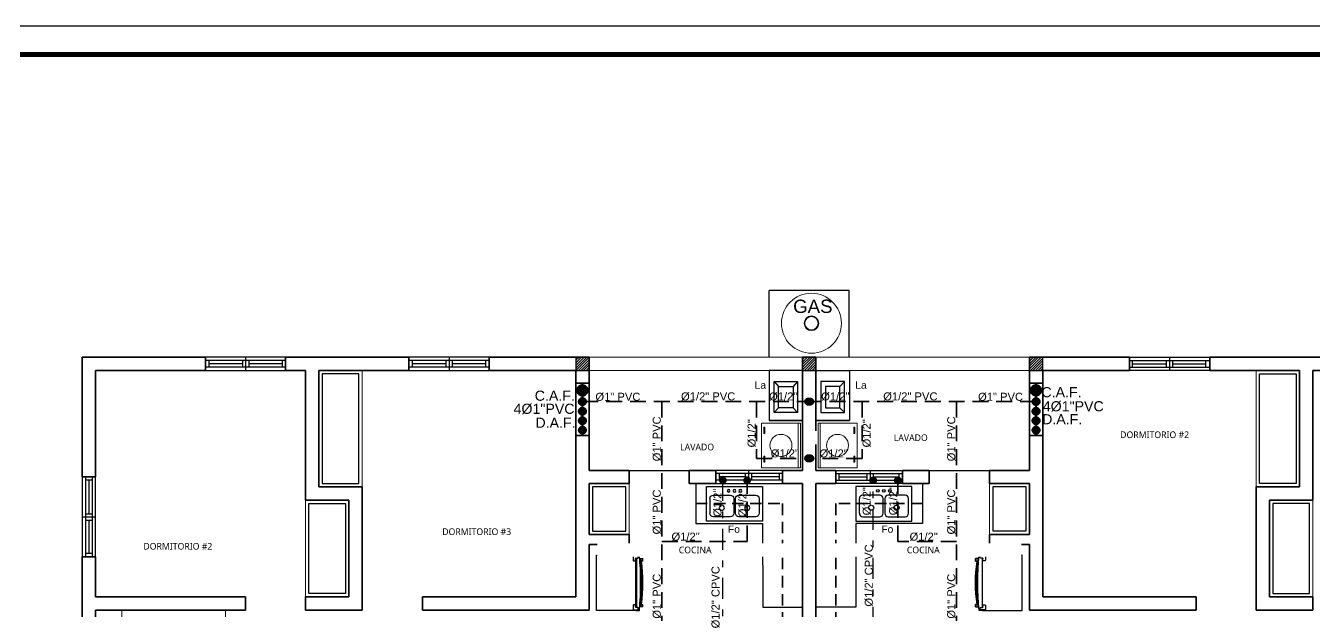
# Model space of a CAD drawing. Header units: feet. Extents: x 1019 to 2236, y -546 to 122.
# Drawn here: x 1085.2 to 1104.52, y -163.2 to -154.41 of the extents above; entities that cross this region are included whole.
import ezdxf

# ---------------------------------------------------------------- set-up
doc = ezdxf.new("R2010")
doc.units = ezdxf.units.FT
doc.header["$LTSCALE"] = 0.05
doc.header["$MEASUREMENT"] = 0
doc.linetypes.add('DASHDOT', pattern=[25.4, 12.7, -6.35, 0, -6.35])
doc.linetypes.add('HIDDEN', pattern=[9.525, 6.35, -3.175])
for name, color, linetype, lineweight in [('A-WALL', 7, 'Continuous', 25), ('AGUA POTABLE', 5, 'HIDDEN', 35), ('closet', 8, 'Continuous', 5), ('COCINA', 8, 'Continuous', 25), ('FURN', 8, 'Continuous', 9), ('I-FURN', 8, 'Continuous', 0), ('MB', 8, 'Continuous', 20)]:
    doc.layers.add(name, color=color, linetype=linetype, lineweight=lineweight)
for name, color, linetype in [('AGUA_CALIENTE', 1, 'DASHDOT'), ('columna', 9, 'Continuous'), ('DIM', 10, 'Continuous'), ('MARCO', 1, 'Continuous'), ('MB3', 8, 'Continuous'), ('MUROS', 7, 'Continuous'), ('muross', 7, 'Continuous'), ('PERT-VENT', 8, 'Continuous'), ('PISO', 8, 'Continuous'), ('PISOS', 7, 'Continuous'), ('TEXXT', 2, 'Continuous'), ('TXT', 2, 'Continuous')]:
    doc.layers.add(name, color=color, linetype=linetype)
doc.styles.add('ads', font='trebuc.ttf', dxfattribs={"height": 0.14})
doc.styles.add('DAMIAN', font='arial.ttf', dxfattribs={"height": 0.12})
doc.styles.get("Standard").update_dxf_attribs({"font": 'arial.ttf'})

# ---------------------------------------------------------------- blocks, each defined once
blk = doc.blocks.new('bath_sink_6127 - bath_sink_6127-542651-Nivel 1')
at = {"layer": 'I-FURN'}
for p, q in [((0.293, 0.244), (0.293, 0.4)), ((0.395, 0.244), (-0.005, 0.244)), ((-0.005, 0.244), (-0.005, -0.245)), ((0.025, -0.234), (0.025, 0.233)), ((0.025, 0.233), (0.369, 0.233)), ((0.369, 0.233), (0.369, -0.234)), ((0.395, -0.245), (0.395, 0.244)), ((-0.005, -0.245), (0.395, -0.245)), ((0.369, -0.234), (0.025, -0.234)), ((0.293, -0.448), (0.293, -0.245)), ((-0.1, -0.448), (0.293, -0.448))]:
    blk.add_line(p, q, dxfattribs=at)
blk = doc.blocks.new('A$C2C3967B4')
at = {"layer": 'COCINA'}
for p, q in [((0.838, 0.52), (0, 0.52)), ((0, 0.52), (0, 0)), ((0.356, 0.393), (0.102, 0.393)), ((0.737, 0.393), (0.483, 0.393)), ((0.838, 0), (0.838, 0.52)), ((0.051, 0.342), (0.051, 0.119)), ((0.406, 0.119), (0.406, 0.342)), ((0.432, 0.342), (0.432, 0.119)), ((0.787, 0.119), (0.787, 0.342)), ((0.102, 0.068), (0.356, 0.068)), ((0.483, 0.068), (0.737, 0.068)), ((0, 0), (0.838, 0))]:
    blk.add_line(p, q, dxfattribs=at)
for centre, radius in [((0.33, 0.456), 0.0201), ((0.419, 0.456), 0.0201), ((0.508, 0.456), 0.0201), ((0.229, 0.202), 0.0381), ((0.61, 0.202), 0.0381)]:
    blk.add_circle(centre, radius, dxfattribs=at)
for centre, start, end in [((0.102, 0.342), 90, 180), ((0.356, 0.342), 0, 90), ((0.483, 0.342), 90, 180), ((0.737, 0.342), 0, 90), ((0.102, 0.119), 180, 270), ((0.356, 0.119), 270, 0), ((0.483, 0.119), 180, 270), ((0.737, 0.119), 270, 0)]:
    blk.add_arc(centre, 0.0508, start, end, dxfattribs=at)
blk = doc.blocks.new('A$C007B5363')
at = {"layer": 'COCINA'}
for p, q in [((0, 0.829), (0.594, 0.829)), ((0, 0), (0, 0.829)), ((0.551, 0.816), (0.551, 0.752)), ((0.621, 0.822), (0.557, 0.822)), ((0.589, 0.752), (0.589, 0.778)), ((0.594, 0.829), (0.601, 0.829)), ((0.594, 0.822), (0.594, 0.829)), ((0.594, 0.045), (0.594, 0.784)), ((0.595, 0.784), (0.621, 0.784)), ((0.601, 0.829), (0.601, 0.822)), ((0.645, 0.829), (0.601, 0.829)), ((0.601, 0.784), (0.601, 0.044)), ((0.627, 0.791), (0.627, 0.816)), ((0.649, 0.778), (0.671, 0.778)), ((0.671, 0.778), (0.698, 0.778)), ((0.671, 0.74), (0.671, 0.778)), ((0.671, 0.74), (0.671, 0.778)), ((0.699, 0.74), (0.699, 0.778)), ((0.557, 0.746), (0.582, 0.746)), ((0.671, 0.74), (0.651, 0.74)), ((0.654, 0.702), (0.671, 0.702)), ((0.698, 0.74), (0.671, 0.74)), ((0.671, 0.74), (0.671, 0.702)), ((0.671, 0.702), (0.671, 0.74)), ((0.594, 0), (0, 0)), ((0.551, 0.076), (0.551, 0.013)), ((0.582, 0.083), (0.557, 0.083)), ((0.557, 0.006), (0.621, 0.006)), ((0.589, 0.051), (0.589, 0.076)), ((0.594, 0), (0.594, 0.006)), ((0.594, 0), (0.601, 0)), ((0.621, 0.044), (0.595, 0.044)), ((0.601, 0.006), (0.601, 0)), ((0.601, 0), (0.645, 0)), ((0.627, 0.013), (0.627, 0.038)), ((0.671, 0.051), (0.649, 0.051)), ((0.651, 0.089), (0.671, 0.089)), ((0.671, 0.127), (0.654, 0.127)), ((0.671, 0.127), (0.671, 0.089)), ((0.671, 0.089), (0.671, 0.127)), ((0.671, 0.089), (0.698, 0.089)), ((0.671, 0.051), (0.671, 0.089)), ((0.671, 0.051), (0.671, 0.089)), ((0.698, 0.051), (0.671, 0.051)), ((0.699, 0.051), (0.699, 0.089))]:
    blk.add_line(p, q, dxfattribs=at)
for centre, radius, start, end in [((0.557, 0.816), 0.00635, 90, 180), ((0.595, 0.778), 0.00635, 90, 180), ((0.621, 0.816), 0.00635, 360, 90), ((0.621, 0.791), 0.00635, 270, 360), ((-3.851, 0.414), 4.515, 354.7351, 5.2649), ((0.557, 0.752), 0.00635, 180, 270), ((0.582, 0.752), 0.00635, 270, 360), ((-3.079, 0.414), 3.761, 355.6182, 4.3818), ((-1.675, 0.414), 2.373, 352.1151, 7.8849), ((0.557, 0.076), 0.00635, 90, 180), ((0.557, 0.013), 0.00635, 180, 270), ((0.582, 0.076), 0.00635, 360, 90), ((0.595, 0.051), 0.00635, 180, 270), ((0.621, 0.038), 0.00635, 360, 90), ((0.621, 0.013), 0.00635, 270, 360)]:
    blk.add_arc(centre, radius, start, end, dxfattribs=at)
blk = doc.blocks.new('A$C01EB0BB3')
at = {"layer": 'FURN'}
for p, q in [((0, 0, 224.56), (0, 0.61, 224.56)), ((0, 0.61, 224.56), (0.533, 0.61, 224.56)), ((0.503, 0.61, 224.56), (0.503, 0, 224.56)), ((0.533, 0.61, 224.56), (0.533, 0, 224.56)), ((0.533, 0, 224.56), (0, 0, 224.56))]:
    blk.add_line(p, q, dxfattribs=at)
at = {"layer": 'FURN', "ltscale": 0.02, "elevation": 224.56}
for points in [[(0.047, 0.536), (0.047, 0.45), (0.032, 0.45), (0.032, 0.536)], [(0.047, 0.143), (0.047, 0.057), (0.032, 0.057), (0.032, 0.143)]]:
    blk.add_lwpolyline(points, close=True, dxfattribs=at)
at = {"layer": 'FURN', "ltscale": 0.02}
blk.add_circle((0.267, 0.305, 224.56), 0.15, dxfattribs=at)
blk = doc.blocks.new('A$C1C7A76FF')
at = {"layer": 'FURN'}
for radius in [0.45, 0.11, 0.1]:
    blk.add_circle((0.45, 0.45), radius, dxfattribs=at)
blk = doc.blocks.new('A$C18ED6237')
at = {"layer": 'PERT-VENT', "extrusion": (-2.36783e-12, 8.94772e-16, -1)}
for p, q in [((1.2, 0.2), (0, 0.2)), ((0.6, 0.2), (0.6, 0)), ((1.2, 0.15), (0, 0.15)), ((1.2, 0.05), (0, 0.05)), ((0.054, 0.05), (0.054, 0.15)), ((0.553, 0.1), (0.054, 0.1)), ((0.553, 0.15), (0.553, 0.05)), ((0.647, 0.15), (0.647, 0.05)), ((1.153, 0.1), (0.647, 0.1)), ((0, 0), (1.2, 0))]:
    blk.add_line(p, q, dxfattribs=at)
at = {"layer": 'PERT-VENT'}
blk.add_line((1.153, 0.05), (1.153, 0.15), dxfattribs=at)
blk = doc.blocks.new('A$C1286145A')
at = {"layer": 'PERT-VENT', "extrusion": (-2.36783e-12, 8.94772e-16, -1)}
for p, q in [((1, 0.2), (0, 0.2)), ((0.489, 0.2), (0.489, 0)), ((1, 0.15), (0, 0.15)), ((1, 0.05), (0, 0.05)), ((0.054, 0.05), (0.054, 0.15)), ((0.442, 0.1), (0.054, 0.1)), ((0.442, 0.15), (0.442, 0.05)), ((0.536, 0.15), (0.536, 0.05)), ((0.953, 0.1), (0.536, 0.1)), ((0.953, 0.05), (0.953, 0.15)), ((0, 0), (1, 0))]:
    blk.add_line(p, q, dxfattribs=at)
blk = doc.blocks.new('A$C012446DC')
at = {"layer": 'PISO'}
h = blk.add_hatch(dxfattribs=at)
h.set_pattern_fill('ANSI31', color=256, scale=0.008571, angle=180)
h.set_pattern_definition([(225, (206536.064322, 1154820.960068), (0.0192434059784, -0.0192434059784), [])])
h.paths.add_polyline_path([(0, 0), (0.2, 0), (0.2, 0.2), (0, 0.2)])
at = {"layer": 'columna'}
blk.add_lwpolyline([(0.2, 0.2), (0, 0.2), (0, 0), (0.2, 0)], close=True, dxfattribs=at)
blk = doc.blocks.new('A$C791B5281')
at = {"layer": 'MUROS', "lineweight": 35}
blk.add_line((4.9, 10.3, 1.239), (5.1, 10.3, 1.239), dxfattribs=at)
for p in [(1.5, 10.1, 1.239), (4.9, 10.1, 1.239), (8.3, 10.1, 1.239), (0, 0, 1.239), (3.5, 0, 1.239), (6.3, 0, 1.239), (9.8, 0, 1.239)]:
    blk.add_blockref('A$C012446DC', p)

msp = doc.modelspace()

# ---------------------------------------------------------------- hatches: boundary and pattern name
at = {"layer": 'AGUA POTABLE', "ltscale": 3}
h = msp.add_hatch(color=256, dxfattribs=at)
h.dxf.hatch_style = 1
edge = h.paths.add_edge_path()
edge.add_arc((1093.546, -159.882), 0.0821, 0, 360)
h = msp.add_hatch(color=256, dxfattribs=at)
h.dxf.hatch_style = 1
edge = h.paths.add_edge_path()
edge.add_arc((1100.346, -159.882), 0.0821, 180, 540, ccw=False)
h = msp.add_hatch(color=256, dxfattribs=at)
h.dxf.hatch_style = 1
edge = h.paths.add_edge_path()
edge.add_arc((1093.546, -160.051), 0.0571, 0, 360)
h = msp.add_hatch(color=256, dxfattribs=at)
h.dxf.hatch_style = 1
edge = h.paths.add_edge_path()
edge.add_arc((1096.929, -160.051), 0.0477, 0, 360)
h = msp.add_hatch(color=256, dxfattribs=at)
h.dxf.hatch_style = 1
edge = h.paths.add_edge_path()
edge.add_arc((1096.963, -160.051), 0.0477, 180, 540, ccw=False)
h = msp.add_hatch(color=256, dxfattribs=at)
h.dxf.hatch_style = 1
edge = h.paths.add_edge_path()
edge.add_arc((1100.346, -160.051), 0.0571, 180, 540, ccw=False)
h = msp.add_hatch(color=256, dxfattribs=at)
h.dxf.hatch_style = 1
edge = h.paths.add_edge_path()
edge.add_arc((1093.546, -160.196), 0.0571, 0, 360)
h = msp.add_hatch(color=256, dxfattribs=at)
h.dxf.hatch_style = 1
edge = h.paths.add_edge_path()
edge.add_arc((1093.546, -160.337), 0.0571, 0, 360)
h = msp.add_hatch(color=256, dxfattribs=at)
h.dxf.hatch_style = 1
edge = h.paths.add_edge_path()
edge.add_arc((1100.346, -160.196), 0.0571, 180, 540, ccw=False)
h = msp.add_hatch(color=256, dxfattribs=at)
h.dxf.hatch_style = 1
edge = h.paths.add_edge_path()
edge.add_arc((1100.346, -160.337), 0.0571, 180, 540, ccw=False)
h = msp.add_hatch(color=256, dxfattribs=at)
h.dxf.hatch_style = 1
edge = h.paths.add_edge_path()
edge.add_arc((1093.546, -160.479), 0.0571, 0, 360)
h = msp.add_hatch(color=256, dxfattribs=at)
h.dxf.hatch_style = 1
edge = h.paths.add_edge_path()
edge.add_arc((1100.346, -160.479), 0.0571, 180, 540, ccw=False)
h = msp.add_hatch(color=256, dxfattribs=at)
h.dxf.hatch_style = 1
edge = h.paths.add_edge_path()
edge.add_arc((1096.929, -160.902), 0.0477, 0, 360)
h = msp.add_hatch(color=256, dxfattribs=at)
h.dxf.hatch_style = 1
edge = h.paths.add_edge_path()
edge.add_arc((1096.963, -160.902), 0.0477, 180, 540, ccw=False)
h = msp.add_hatch(color=256, dxfattribs=at)
h.dxf.hatch_style = 1
edge = h.paths.add_edge_path()
edge.add_arc((1096.016, -161.232), 0.0477, 0, 360)
h = msp.add_hatch(color=256, dxfattribs=at)
h.dxf.hatch_style = 1
edge = h.paths.add_edge_path()
edge.add_arc((1098.275, -161.232), 0.0477, 180, 540, ccw=False)
at = {"layer": 'AGUA_CALIENTE', "ltscale": 0.5}
h = msp.add_hatch(color=256, dxfattribs=at)
h.dxf.hatch_style = 1
edge = h.paths.add_edge_path()
edge.add_arc((1095.651, -161.232), 0.0477, 0, 360)
h = msp.add_hatch(color=256, dxfattribs=at)
h.dxf.hatch_style = 1
edge = h.paths.add_edge_path()
edge.add_arc((1097.903, -161.232), 0.0477, 180, 540, ccw=False)

# ---------------------------------------------------------------- linework, layer by layer
at = {"layer": 'A-WALL', "lineweight": 35, "extrusion": (-2.36783e-12, 8.94772e-16, -1)}
for p, q in [((1087.896, -159.382), (1086.046, -159.382)), ((1086.046, -159.382), (1086.046, -161.182)), ((1087.896, -159.582), (1087.896, -159.382)), ((1090.943, -159.382), (1089.096, -159.382)), ((1089.096, -159.382), (1089.096, -159.582)), ((1090.943, -159.582), (1090.943, -159.382)), ((1093.646, -159.382), (1092.146, -159.382)), ((1092.146, -159.382), (1092.146, -159.582)), ((1093.646, -161.082), (1093.646, -159.382)), ((1096.846, -159.382), (1096.846, -161.082)), ((1096.846, -161.082), (1096.846, -159.382)), ((1097.046, -161.082), (1097.046, -159.382)), ((1086.246, -159.582), (1087.896, -159.582)), ((1086.246, -161.182), (1086.246, -159.582)), ((1089.096, -159.582), (1089.396, -159.582)), ((1089.396, -159.582), (1089.396, -161.532)), ((1089.596, -159.582), (1090.943, -159.582)), ((1089.596, -161.332), (1089.596, -159.582)), ((1092.146, -159.582), (1093.446, -159.582)), ((1093.446, -159.582), (1093.446, -162.982)), ((1094.246, -161.082), (1093.646, -161.082)), ((1094.246, -161.282), (1094.246, -161.082)), ((1095.146, -161.282), (1095.146, -161.082)), ((1095.546, -161.082), (1095.146, -161.082)), ((1095.146, -161.082), (1095.146, -161.282)), ((1095.546, -161.282), (1095.546, -161.082)), ((1095.546, -161.282), (1095.546, -161.082)), ((1096.846, -161.082), (1096.546, -161.082)), ((1096.546, -161.082), (1096.546, -161.282)), ((1096.546, -161.282), (1096.546, -161.082)), ((1096.546, -161.282), (1096.546, -161.082)), ((1086.246, -161.182), (1086.046, -161.182)), ((1093.646, -162.043), (1093.646, -161.282)), ((1093.646, -161.282), (1094.246, -161.282)), ((1095.146, -161.282), (1095.546, -161.282)), ((1096.546, -161.282), (1096.846, -161.282)), ((1096.846, -164.682), (1096.846, -161.282)), ((1097.046, -164.682), (1097.046, -161.282)), ((1090.246, -161.332), (1089.596, -161.332)), ((1090.246, -163.182), (1090.246, -161.332)), ((1090.046, -161.532), (1089.396, -161.532)), ((1090.046, -162.982), (1090.046, -161.532)), ((1093.646, -162.043), (1094.246, -162.043)), ((1093.646, -163.182), (1093.646, -162.193)), ((1093.646, -162.193), (1094.246, -162.193)), ((1086.246, -162.382), (1086.046, -162.382)), ((1086.046, -162.382), (1086.046, -163.982)), ((1086.246, -162.982), (1086.246, -162.382)), ((1088.496, -162.982), (1086.246, -162.982)), ((1088.496, -163.182), (1088.496, -162.982)), ((1089.396, -162.982), (1090.046, -162.982)), ((1089.396, -162.982), (1089.396, -163.182)), ((1093.446, -162.982), (1091.146, -162.982)), ((1091.146, -162.982), (1091.146, -163.182)), ((1086.246, -163.182), (1088.496, -163.182)), ((1086.246, -163.982), (1086.246, -163.182)), ((1089.396, -163.182), (1090.246, -163.182)), ((1091.146, -163.182), (1093.646, -163.182))]:
    msp.add_line(p, q, dxfattribs=at)
at = {"layer": 'A-WALL', "lineweight": 35}
for p, q in [((1096.846, -159.382), (1097.046, -159.382)), ((1099.646, -162.043), (1099.646, -162.193))]:
    msp.add_line(p, q, dxfattribs=at)
at = {"layer": 'A-WALL', "lineweight": 35, "extrusion": (-2.36659e-12, 8.94772e-16, -1)}
for p, q in [((1100.246, -159.382), (1101.746, -159.382)), ((1100.246, -161.082), (1100.246, -159.382)), ((1101.746, -159.382), (1101.746, -159.582)), ((1102.949, -159.382), (1104.796, -159.382)), ((1102.949, -159.582), (1102.949, -159.382)), ((1101.746, -159.582), (1100.446, -159.582)), ((1100.446, -159.582), (1100.446, -162.982)), ((1104.296, -159.582), (1102.949, -159.582)), ((1104.296, -161.332), (1104.296, -159.582)), ((1104.796, -159.582), (1104.496, -159.582)), ((1104.496, -159.582), (1104.496, -161.532)), ((1097.046, -161.082), (1097.346, -161.082)), ((1097.346, -161.082), (1097.346, -161.282)), ((1097.346, -161.282), (1097.346, -161.082)), ((1097.346, -161.282), (1097.346, -161.082)), ((1098.346, -161.082), (1098.746, -161.082)), ((1098.346, -161.282), (1098.346, -161.082)), ((1098.346, -161.282), (1098.346, -161.082)), ((1098.746, -161.282), (1098.746, -161.082)), ((1098.746, -161.082), (1098.746, -161.282)), ((1099.646, -161.282), (1099.646, -161.082)), ((1099.646, -161.082), (1100.246, -161.082)), ((1097.346, -161.282), (1097.046, -161.282)), ((1098.746, -161.282), (1098.346, -161.282)), ((1100.246, -161.282), (1099.646, -161.282)), ((1100.246, -162.043), (1100.246, -161.282)), ((1103.646, -163.182), (1103.646, -161.332)), ((1103.646, -161.332), (1104.296, -161.332)), ((1103.846, -162.982), (1103.846, -161.532)), ((1103.846, -161.532), (1104.496, -161.532)), ((1100.246, -162.043), (1099.646, -162.043)), ((1100.246, -162.193), (1099.646, -162.193)), ((1100.246, -163.182), (1100.246, -162.193)), ((1100.446, -162.982), (1102.746, -162.982)), ((1102.746, -162.982), (1102.746, -163.182)), ((1104.496, -162.982), (1103.846, -162.982)), ((1104.496, -162.982), (1104.496, -163.182)), ((1102.746, -163.182), (1100.246, -163.182)), ((1104.496, -163.182), (1103.646, -163.182))]:
    msp.add_line(p, q, dxfattribs=at)
at = {"layer": 'AGUA POTABLE', "ltscale": 3}
for p, q in [((1093.546, -159.776), (1093.546, -160.558)), ((1100.346, -159.776), (1100.346, -160.558))]:
    msp.add_line(p, q, dxfattribs=at)
at = {"layer": 'AGUA POTABLE', "ltscale": 0.75}
for p, q in [((1093.546, -160.051), (1096.929, -160.051)), ((1100.346, -160.051), (1096.963, -160.051)), ((1097.738, -160.902), (1096.939, -160.902))]:
    msp.add_line(p, q, dxfattribs=at)
at = {"layer": 'AGUA POTABLE', "ltscale": 3}
for points in [[(1093.446, -159.776), (1093.646, -159.776), (1093.646, -160.558), (1093.446, -160.558)], [(1100.446, -159.776), (1100.246, -159.776), (1100.246, -160.558), (1100.446, -160.558)]]:
    msp.add_lwpolyline(points, close=True, dxfattribs=at)
for centre, radius in [((1093.546, -159.882), 0.0821), ((1100.346, -159.882), 0.0821), ((1093.546, -160.051), 0.0571), ((1096.929, -160.051), 0.0477), ((1096.963, -160.051), 0.0477), ((1100.346, -160.051), 0.0571), ((1093.546, -160.196), 0.0571), ((1093.546, -160.337), 0.0571), ((1100.346, -160.196), 0.0571), ((1100.346, -160.337), 0.0571), ((1093.546, -160.479), 0.0571), ((1100.346, -160.479), 0.0571), ((1096.929, -160.902), 0.0477), ((1096.963, -160.902), 0.0477), ((1096.016, -161.232), 0.0477), ((1098.275, -161.232), 0.0477)]:
    msp.add_circle(centre, radius, dxfattribs=at)
at = {"layer": 'AGUA_CALIENTE', "ltscale": 0.5}
for centre in [(1095.651, -161.232), (1097.903, -161.232)]:
    msp.add_circle(centre, 0.0477, dxfattribs=at)
at = {"layer": 'closet', "extrusion": (-2.36783e-12, 8.94772e-16, -1)}
for p, q in [((1090.246, -161.332), (1090.246, -159.582)), ((1089.396, -162.982), (1089.396, -161.532))]:
    msp.add_line(p, q, dxfattribs=at)
at = {"layer": 'closet'}
for p, q in [((1094.246, -162.043), (1094.246, -161.282)), ((1099.646, -162.043), (1099.646, -161.282)), ((1088.196, -163.982), (1088.196, -163.182))]:
    msp.add_line(p, q, dxfattribs=at)
at = {"layer": 'closet', "extrusion": (-2.36659e-12, 8.94772e-16, -1)}
msp.add_line((1104.496, -162.982), (1104.496, -161.532), dxfattribs=at)
at = {"layer": 'closet', "extrusion": (2.36783e-12, 8.94772e-16, -1)}
msp.add_line((1104.496, -162.982), (1104.496, -161.532), dxfattribs=at)
at = {"layer": 'COCINA', "extrusion": (-2.36783e-12, 8.94772e-16, -1)}
for p, q in [((1096.419, -159.75), (1096.486, -159.822)), ((1096.77, -159.75), (1096.703, -159.822)), ((1096.419, -160.215), (1096.486, -160.142)), ((1096.77, -160.215), (1096.703, -160.142)), ((1096.846, -160.332), (1096.344, -160.332)), ((1095.246, -161.282), (1095.246, -161.882)), ((1095.246, -161.882), (1096.246, -161.882)), ((1096.246, -161.882), (1096.248, -163.135)), ((1096.248, -163.135), (1096.846, -163.135))]:
    msp.add_line(p, q, dxfattribs=at)
at = {"layer": 'COCINA', "extrusion": (-2.36659e-12, 8.94772e-16, -1)}
for p, q in [((1097.473, -159.75), (1097.406, -159.822)), ((1097.473, -160.215), (1097.406, -160.142)), ((1097.046, -160.332), (1097.548, -160.332)), ((1098.646, -161.282), (1098.646, -161.882)), ((1097.646, -161.882), (1097.644, -163.135)), ((1098.646, -161.882), (1097.646, -161.882)), ((1097.644, -163.135), (1097.043, -163.135))]:
    msp.add_line(p, q, dxfattribs=at)
at = {"layer": 'COCINA', "extrusion": (-2.36783e-12, 8.94772e-16, -1), "elevation": 0}
for points in [[(-1096.344, -160.332), (-1096.846, -160.332), (-1096.846, -159.582), (-1096.344, -159.582)], [(-1096.419, -159.75), (-1096.77, -159.75), (-1096.77, -160.215), (-1096.419, -160.215)], [(-1096.486, -159.822), (-1096.703, -159.822), (-1096.703, -160.142), (-1096.486, -160.142)]]:
    msp.add_lwpolyline(points, close=True, dxfattribs=at)
at = {"layer": 'COCINA', "extrusion": (-2.36659e-12, 8.94772e-16, -1), "elevation": 0}
for points in [[(-1097.548, -160.332), (-1097.046, -160.332), (-1097.046, -159.582), (-1097.548, -159.582)], [(-1097.473, -159.75), (-1097.122, -159.75), (-1097.122, -160.215), (-1097.473, -160.215)], [(-1097.406, -159.822), (-1097.189, -159.822), (-1097.189, -160.142), (-1097.406, -160.142)]]:
    msp.add_lwpolyline(points, close=True, dxfattribs=at)
at = {"layer": 'MB', "extrusion": (-2.36783e-12, 8.94772e-16, -1)}
for p, q in [((1096.846, -159.382), (1093.646, -159.382)), ((1093.646, -159.582), (1096.846, -159.582))]:
    msp.add_line(p, q, dxfattribs=at)
at = {"layer": 'MB', "extrusion": (-2.36659e-12, 8.94772e-16, -1)}
for p, q in [((1097.046, -159.382), (1100.246, -159.382)), ((1100.246, -159.582), (1097.046, -159.582))]:
    msp.add_line(p, q, dxfattribs=at)
at = {"layer": 'MB3', "linetype": 'HIDDEN', "lineweight": 35, "ltscale": 0.54, "extrusion": (-2.36783e-12, 8.94772e-16, -1)}
for p, q in [((1095.246, -161.582), (1096.546, -161.582)), ((1096.546, -161.582), (1096.546, -164.682))]:
    msp.add_line(p, q, dxfattribs=at)
at = {"layer": 'MB3', "linetype": 'HIDDEN', "lineweight": 35, "ltscale": 0.54, "extrusion": (-2.36659e-12, 8.94772e-16, -1)}
for p, q in [((1098.646, -161.582), (1097.346, -161.582)), ((1097.346, -161.582), (1097.346, -164.682))]:
    msp.add_line(p, q, dxfattribs=at)
at = {"layer": 'muross', "extrusion": (-2.36783e-12, 8.94772e-16, -1)}
msp.add_line((1097.046, -159.579), (1097.046, -159.382), dxfattribs=at)
at = {"layer": 'PISO'}
for p, q in [((1094.246, -161.082), (1095.146, -161.082)), ((1098.746, -161.082), (1099.646, -161.082))]:
    msp.add_line(p, q, dxfattribs=at)
for points in [[(1089.646, -161.282), (1090.196, -161.282), (1090.196, -159.632), (1089.646, -159.632)], [(1104.246, -161.282), (1103.696, -161.282), (1103.696, -159.632), (1104.246, -159.632)], [(1093.696, -161.993), (1094.196, -161.993), (1094.196, -161.332), (1093.696, -161.332)], [(1099.696, -161.991), (1100.196, -161.991), (1100.196, -161.332), (1099.696, -161.332)], [(1089.446, -161.582), (1089.996, -161.582), (1089.996, -162.932), (1089.446, -162.932)], [(1104.446, -161.582), (1103.896, -161.582), (1103.896, -162.932), (1104.446, -162.932)]]:
    msp.add_lwpolyline(points, close=True, dxfattribs=at)
at = {"layer": 'PISOS'}
for p, q in [((1096.346, -159.382), (1096.346, -158.382)), ((1097.546, -158.382), (1096.346, -158.382)), ((1097.546, -159.382), (1097.546, -158.382))]:
    msp.add_line(p, q, dxfattribs=at)

# ---------------------------------------------------------------- block references
for name, p in [('A$C18ED6237', (1087.896, -159.582)), ('A$C18ED6237', (1090.946, -159.582)), ('A$C1286145A', (1095.546, -161.282))]:
    msp.add_blockref(name, p)
at = {"xscale": -1}
for name, p in [('A$C18ED6237', (1102.946, -159.582)), ('A$C1286145A', (1098.346, -161.282))]:
    msp.add_blockref(name, p, dxfattribs=at)
at = {"extrusion": (-1.45777e-14, -2.36562e-12, -1)}
msp.add_blockref('A$C2C3967B4', (-1096.246, -161.846), dxfattribs=at)
at = {"extrusion": (1.45777e-14, -2.36562e-12, -1), "xscale": -1}
msp.add_blockref('A$C2C3967B4', (-1097.646, -161.846), dxfattribs=at)
at = {"layer": 'COCINA', "extrusion": (-2.36783e-12, 8.94772e-16, -1), "xscale": -1}
msp.add_blockref('A$C007B5363', (-1093.755, -163.184, 0), dxfattribs=at)
at = {"layer": 'COCINA', "extrusion": (-2.36659e-12, 8.94772e-16, -1)}
msp.add_blockref('A$C007B5363', (-1100.137, -163.184, 0), dxfattribs=at)
at = {"layer": 'DIM', "rotation": 90}
msp.add_blockref('A$C1C7A76FF', (1097.429, -159.325), dxfattribs=at)
at = {"layer": 'I-FURN', "extrusion": (-2.36783e-12, 8.94772e-16, -1), "xscale": -1}
msp.add_blockref('bath_sink_6127 - bath_sink_6127-542651-Nivel 1', (-1086.346, -163.582, 0), dxfattribs=at)

# ---------------------------------------------------------------- texts
at = {"layer": 'TEXXT', "style": 'DAMIAN'}
for s, insert, char_height, width, attachment_point in [('\\A1;C.A.F.{\\fArial|b0|i0|c186|p34; }', (1093.132, -159.963), 0.1521, 3.06735, 5), ('\\A1;{\\fArial|b0|i0|c238|p34;%%C}1{\\fArial|b0|i0|c238|p34;"} PVC', (1094.415, -159.918), 0.12, 2.904, 3), ('\\A1;{\\fArial|b0|i0|c238|p34;%%C}1/2{\\fArial|b0|i0|c238|p34;"} PVC', (1095.838, -159.912), 0.12, 2.904, 3), (' La', (1096.085, -159.747), 0.11, 2.904, 1), ('\\A1;{\\fArial|b0|i0|c238|p34;%%C}1/2{\\fArial|b0|i0|c238|p34;"}  ', (1096.344, -159.913), 0.12, 2.904, 1), ('\\A1;{\\fArial|b0|i0|c238|p34;%%C}1/2{\\fArial|b0|i0|c238|p34;"}  ', (1097.548, -159.913), 0.12, 2.904, 3), (' La', (1097.807, -159.747), 0.11, 2.904, 3), ('\\A1;{\\fArial|b0|i0|c238|p34;%%C}1/2{\\fArial|b0|i0|c238|p34;"} PVC', (1098.055, -159.912), 0.12, 2.904, 1), ('\\A1;{\\fArial|b0|i0|c238|p34;%%C}1{\\fArial|b0|i0|c238|p34;"} PVC', (1099.477, -159.918), 0.12, 2.904, 1), ('\\A1;C.A.F.{\\fArial|b0|i0|c186|p34; }', (1100.728, -159.91), 0.1521, 3.06735, 5), ('\\A1;4{\\fArial|b0|i0|c238|p34;%%C}1{\\fArial|b0|i0|c238|p34;"PVC } {\\fArial|b0|i0|c186|p34; }', (1092.971, -160.161), 0.1521, 3.06735, 5), ('\\A1;4{\\fArial|b0|i0|c238|p34;%%C}1{\\fArial|b0|i0|c238|p34;"PVC } {\\fArial|b0|i0|c186|p34; }', (1100.904, -160.123), 0.1521, 3.06735, 5), ('\\A1;D.A.F.{\\fArial|b0|i0|c186|p34; }', (1093.142, -160.368), 0.1521, 3.06735, 5), (' Fo', (1095.685, -161.91), 0.11, 2.904, 1), (' Fo', (1098.207, -161.91), 0.11, 2.904, 3)]:
    msp.add_mtext(s, dxfattribs=dict(at, insert=insert, char_height=char_height, width=width, attachment_point=attachment_point))
at = {"layer": 'TEXXT', "char_height": 0.12, "width": 2.904, "rotation": 90, "style": 'DAMIAN'}
for s, insert, attachment_point in [('\\A1;{\\fArial|b0|i0|c238|p34;%%C}1{\\fArial|b0|i0|c238|p34;"} PVC', (1094.6, -161.37), 3), ('\\A1;{\\fArial|b0|i0|c238|p34;%%C}1/2{\\fArial|b0|i0|c238|p34;"}  ', (1095.51, -161.78), 1), ('\\A1;{\\fArial|b0|i0|c238|p34;%%C}1/2{\\fArial|b0|i0|c238|p34;"}  ', (1095.884, -161.786), 1), ('\\A1;{\\fArial|b0|i0|c238|p34;%%C}1/2{\\fArial|b0|i0|c238|p34;"}  ', (1097.872, -161.758), 7), ('\\A1;{\\fArial|b0|i0|c238|p34;%%C}1/2{\\fArial|b0|i0|c238|p34;"}  ', (1098.269, -161.757), 7), ('\\A1;{\\fArial|b0|i0|c238|p34;%%C}1{\\fArial|b0|i0|c238|p34;"} PVC', (1099.139, -161.37), 9), ('\\A1;{\\fArial|b0|i0|c238|p34;%%C}1/2{\\fArial|b0|i0|c238|p34;"} CPVC', (1095.481, -162.519), 3), ('\\A1;{\\fArial|b0|i0|c238|p34;%%C}1{\\fArial|b0|i0|c238|p34;"} PVC', (1094.6, -162.634), 3), ('\\A1;{\\fArial|b0|i0|c238|p34;%%C}1{\\fArial|b0|i0|c238|p34;"} PVC', (1099.139, -162.634), 9)]:
    msp.add_mtext(s, dxfattribs=dict(at, insert=insert, attachment_point=attachment_point))
at = {"layer": 'TXT', "insert": (1096.705, -158.52), "char_height": 0.2, "attachment_point": 1}
msp.add_mtext_dynamic_manual_height_columns('GAS', width=0.99636, gutter_width=1, heights=[0], dxfattribs=at)
at = {"layer": 'TXT', "char_height": 0.1, "width": 2.838, "attachment_point": 2, "style": 'ads', "bg_fill": 2}
for s, insert in [('DORMITORIO #2', (1102.124, -160.498)), ('LAVADO', (1095.265, -160.682))]:
    msp.add_mtext(s, dxfattribs=dict(at, insert=insert))

# ---------------------------------------------------------------- next in the draw order: linework, layer by layer
at = {"layer": 'AGUA POTABLE', "ltscale": 0.75}
for p, q in [((1096.154, -160.051), (1096.154, -160.902)), ((1096.154, -160.902), (1096.953, -160.902))]:
    msp.add_line(p, q, dxfattribs=at)
at = {"layer": 'closet', "extrusion": (2.36783e-12, 8.94772e-16, -1)}
msp.add_line((1103.646, -161.332), (1103.646, -159.582), dxfattribs=at)

# ---------------------------------------------------------------- next in the draw order: block references
at = {"xscale": -1.100000000000023, "yscale": 1.099999999999994, "zscale": 1.100000000000001, "rotation": 180}
msp.add_blockref('A$C01EB0BB3', (1096.228, -160.372), dxfattribs=at)

# ---------------------------------------------------------------- next in the draw order: texts
at = {"layer": 'TEXXT', "char_height": 0.12, "width": 2.904, "rotation": 90, "style": 'DAMIAN'}
for s, insert, attachment_point in [('\\A1;{\\fArial|b0|i0|c238|p34;%%C}1{\\fArial|b0|i0|c238|p34;"} PVC', (1094.6, -160.272), 3), ('\\A1;{\\fArial|b0|i0|c238|p34;%%C}1/2{\\fArial|b0|i0|c238|p34;"}  ', (1096.022, -160.738), 1)]:
    msp.add_mtext(s, dxfattribs=dict(at, insert=insert, attachment_point=attachment_point))
at = {"layer": 'TEXXT', "style": 'DAMIAN'}
for s, insert, char_height, width, attachment_point in [('\\A1;D.A.F.{\\fArial|b0|i0|c186|p34; }', (1100.738, -160.315), 0.1521, 3.06735, 5), ('\\A1;{\\fArial|b0|i0|c238|p34;%%C}1/2{\\fArial|b0|i0|c238|p34;"}  ', (1096.369, -160.768, 224.56), 0.12, 2.904, 1)]:
    msp.add_mtext(s, dxfattribs=dict(at, insert=insert, char_height=char_height, width=width, attachment_point=attachment_point))
at = {"layer": 'TXT', "char_height": 0.1, "width": 2.838, "attachment_point": 2, "style": 'ads', "bg_fill": 2}
for s, insert in [('LAVADO', (1098.468, -160.542)), ('DORMITORIO #3', (1091.961, -161.953)), ('DORMITORIO #2', (1087.481, -162.172)), ('COCINA', (1095.236, -162.227)), ('COCINA', (1098.656, -162.227))]:
    msp.add_mtext(s, dxfattribs=dict(at, insert=insert))

# ---------------------------------------------------------------- next in the draw order: linework, layer by layer
at = {"layer": 'A-WALL', "lineweight": 35}
msp.add_line((1094.246, -162.043), (1094.246, -162.193), dxfattribs=at)
at = {"layer": 'A-WALL', "lineweight": 35, "extrusion": (-2.36783e-12, 8.94772e-16, -1)}
for p, q in [((1086.046, -162.382), (1086.246, -162.382)), ((1086.246, -162.382), (1086.046, -162.382))]:
    msp.add_line(p, q, dxfattribs=at)
at = {"layer": 'AGUA POTABLE', "ltscale": 0.75}
msp.add_line((1097.738, -160.051), (1097.738, -160.902), dxfattribs=at)
at = {"layer": 'MARCO'}
msp.add_lwpolyline([(1054.272, -154.409), (1118.772, -154.409), (1118.772, -196.409), (1054.272, -196.409)], close=True, dxfattribs=at)
at = {"layer": 'MARCO', "const_width": 0.075}
msp.add_lwpolyline([(1111.6, -154.843), (1054.706, -154.843), (1054.706, -195.975), (1111.6, -195.975)], close=True, dxfattribs=at)

# ---------------------------------------------------------------- next in the draw order: block references
at = {"xscale": 1.100000000000023, "yscale": 1.100000000000023, "zscale": 1.100000000000023, "rotation": 180}
msp.add_blockref('A$C01EB0BB3', (1097.664, -160.372), dxfattribs=at)
at = {"rotation": 90}
msp.add_blockref('A$C18ED6237', (1086.246, -162.382), dxfattribs=at)

# ---------------------------------------------------------------- next in the draw order: texts
at = {"layer": 'TEXXT', "char_height": 0.12, "width": 2.904, "rotation": 90, "style": 'DAMIAN'}
for s, insert, attachment_point in [('\\A1;{\\fArial|b0|i0|c238|p34;%%C}1{\\fArial|b0|i0|c238|p34;"} PVC', (1099.139, -160.272), 9), ('\\A1;{\\fArial|b0|i0|c238|p34;%%C}1/2{\\fArial|b0|i0|c238|p34;"}  ', (1097.87, -160.738), 7)]:
    msp.add_mtext(s, dxfattribs=dict(at, insert=insert, attachment_point=attachment_point))
at = {"layer": 'TEXXT', "insert": (1097.523, -160.768, 224.56), "char_height": 0.12, "width": 2.904, "attachment_point": 3, "style": 'DAMIAN'}
msp.add_mtext('\\A1;{\\fArial|b0|i0|c238|p34;%%C}1/2{\\fArial|b0|i0|c238|p34;"}  ', dxfattribs=at)

# ---------------------------------------------------------------- next in the draw order: texts
at = {"layer": 'TXT', "char_height": 0.1, "width": 2.838, "attachment_point": 2, "style": 'ads', "bg_fill": 2}
for insert in [(1095.236, -162.227), (1098.656, -162.227)]:
    msp.add_mtext('COCINA', dxfattribs=dict(at, insert=insert))

# ---------------------------------------------------------------- next in the draw order: linework, layer by layer
at = {"layer": 'AGUA POTABLE', "ltscale": 0.75}
for p, q in [((1094.737, -160.051), (1094.737, -163.441)), ((1099.155, -160.051), (1099.155, -163.737)), ((1096.016, -162.15), (1096.016, -161.232)), ((1098.275, -162.15), (1098.275, -161.232)), ((1094.737, -162.15), (1096.016, -162.15)), ((1099.155, -162.15), (1098.275, -162.15))]:
    msp.add_line(p, q, dxfattribs=at)
at = {"layer": 'AGUA_CALIENTE', "ltscale": 0.5}
for p, q in [((1095.651, -163.747), (1095.651, -161.232)), ((1097.903, -163.446), (1097.903, -161.232))]:
    msp.add_line(p, q, dxfattribs=at)

# ---------------------------------------------------------------- next in the draw order: block references
msp.add_blockref('A$C791B5281', (1091.946, -169.682, -1.239))

# ---------------------------------------------------------------- next in the draw order: texts
at = {"layer": 'TEXXT', "char_height": 0.12, "width": 2.904, "style": 'DAMIAN'}
for insert, attachment_point in [((1094.881, -162.017), 1), ((1098.873, -162.017), 3)]:
    msp.add_mtext('\\A1;{\\fArial|b0|i0|c238|p34;%%C}1/2{\\fArial|b0|i0|c238|p34;"}  ', dxfattribs=dict(at, insert=insert, attachment_point=attachment_point))
at = {"layer": 'TEXXT', "insert": (1097.903, -162.192), "char_height": 0.12, "width": 2.904, "attachment_point": 9, "rotation": 90, "style": 'DAMIAN'}
msp.add_mtext('\\A1;{\\fArial|b0|i0|c238|p34;%%C}1/2{\\fArial|b0|i0|c238|p34;"} CPVC', dxfattribs=at)

doc.saveas('drawing.dxf')
